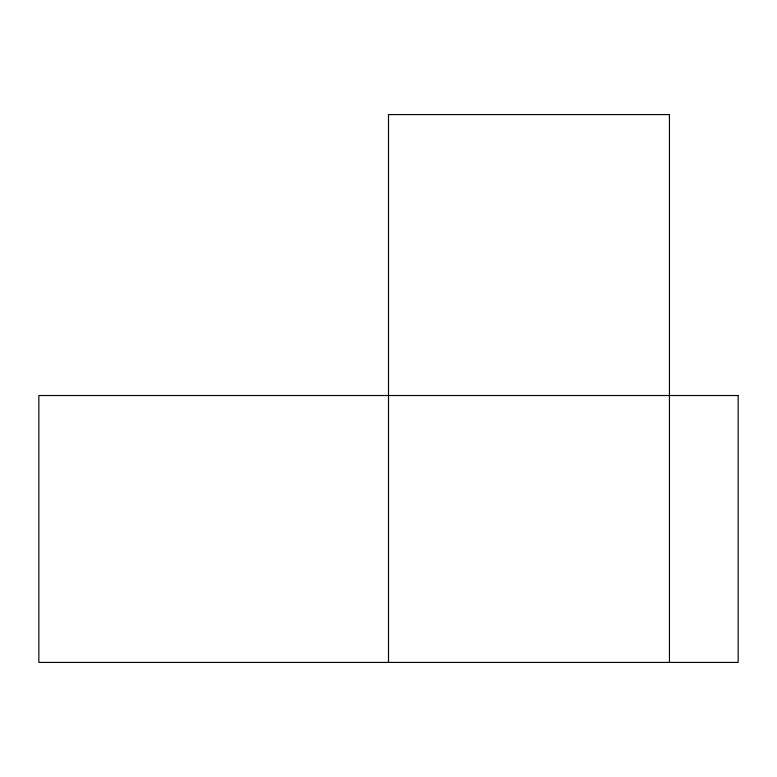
<?xml version="1.0" encoding="UTF-8"?>
<svg xmlns="http://www.w3.org/2000/svg" width="777" height="777" viewBox="0 0 777 777"><rect width="100%" height="100%" fill="white"/><g stroke="black" fill="none" stroke-linecap="round" stroke-linejoin="round"><path stroke-width="1.17" d="M669.444 662.422L669.444 114.578L388.5 114.578L388.5 662.422M738.15 395.522L38.85 395.522L38.85 662.422L738.15 662.422L738.15 395.522"/></g></svg>
